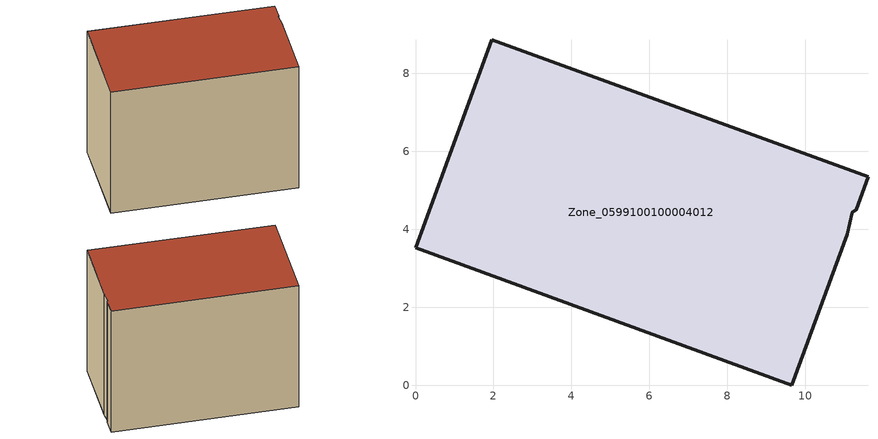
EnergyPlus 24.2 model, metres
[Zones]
Zone_0599100100004012
 floor ground (C_G): 11.21,4.44 11.07,3.88 9.65,0 0,3.53 1.95,8.87 11.61,5.34 11.3,4.51 z0
 wall outside (C_F): 11.3,4.51 11.61,5.34 1.95,8.87 0,3.53 9.65,0 11.07,3.88 11.21,4.44 11.3,4.51 z0:7.93
 roof outside (C_R): 11.07,3.88 11.21,4.44 11.3,4.51 11.61,5.34 1.95,8.87 0,3.53 9.65,0 z7.93
[BUILDING]
Pand.0599100100004012: North Axis=0; Terrain=City; Loads Convergence Tolerance Value=0.04; Temperature Convergence Tolerance Value=0.4; Solar Distribution=FullExterior; Maximum Number of Warmup Days=25; Minimum Number of Warmup Days=1
[Site:Location]
Rotterdam.The.Hague.AP_ZH_NLD Design_Conditions: Latitude=51.96; Longitude=4.45; Time Zone=1; Elevation=-4.5
[SITE:GROUNDTEMPERATURE:BUILDINGSURFACE]
18, 18, 18, 18, 18, 18, 18, 18, 18, 18, 18, 18
[MATERIAL] Thermal Absorptance=0.9; Solar Absorptance=0.7; Visible Absorptance=0.7
Name | Roughness | Thickness | Conductivity | Density | Specific Heat
G.TI.2006-2014 | MediumSmooth | 0.15 | 0.06 | 540 | 1210
F.TI.2006-2014 | Rough | 0.3 | 0.12 | 1920 | 840
R.TI.2006-2014 | MediumRough | 0.2 | 0.08 | 1500 | 1000
[CONSTRUCTION]
C_G: G.TI.2006-2014
C_F: F.TI.2006-2014
C_R: R.TI.2006-2014
[ZONE]
Zone_0599100100004012: Type=1; Multiplier=1; Ceiling Height=Autocalculate; Volume=Autocalculate; Floor Area=autocalculate; Part of Total Floor Area=Yes
[ZONEINFILTRATION:DESIGNFLOWRATE]
Infil_Zone_0599100100004012: Zone or ZoneList or Space or SpaceList=Zone_0599100100004012; Schedule=AlwaysOn; Design Flow Rate Calculation Method=Flow/Area; Flow Rate per Floor Area=0.0015; Constant Term Coefficient=1; Temperature Term Coefficient=0; Velocity Term Coefficient=0; Velocity Squared Term Coefficient=0
[HVACTEMPLATE:ZONE:IDEALLOADSAIRSYSTEM]
Zone_0599100100004012: Maximum Heating Supply Air Temperature=50; Minimum Cooling Supply Air Temperature=13; Maximum Heating Supply Air Humidity Ratio=0.0156; Minimum Cooling Supply Air Humidity Ratio=0.0077; Heating Limit=NoLimit; Cooling Limit=NoLimit; Dehumidification Control Type=ConstantSensibleHeatRatio; Cooling Sensible Heat Ratio=0.7; Dehumidification Setpoint=60; Humidification Control Type=None; Humidification Setpoint=30; Outdoor Air Method=None; Outdoor Air Flow Rate per Person=0.00944; Outdoor Air Flow Rate per Zone Floor Area=0; Outdoor Air Flow Rate per Zone=0; Demand Controlled Ventilation Type=None; Outdoor Air Economizer Type=NoEconomizer; Heat Recovery Type=None; Sensible Heat Recovery Effectiveness=0.7; Latent Heat Recovery Effectiveness=0.65
[ZONECONTROL:THERMOSTAT]
ThermostatControl_Zone_0599100100004012: Zone or ZoneList=Zone_0599100100004012; Control Type Schedule=DualSetpointControlType; Control 1=Thermostat_Zone_0599100100004012; Temperature Difference Between Cutout And Setpoint=0
[THERMOSTATSETPOINT:DUALSETPOINT]
Thermostat_Zone_0599100100004012: Heating Setpoint Temperature Schedule=HeatingSetpoint_Zone_0599100100004012; Cooling Setpoint Temperature Schedule=CoolingSetpoint_Zone_0599100100004012
[SCHEDULE:COMPACT]
HeatingSetpoint_Zone_0599100100004012: Through: 12/31, For: AllDays, Until: 24:00, 21
CoolingSetpoint_Zone_0599100100004012: Through: 12/31, For: AllDays, Until: 24:00, 24
DualSetpointControlType: Through: 12/31, For: AllDays, Until: 24:00, 4
AlwaysOn: Through: 12/31, For: AllDays, Until: 24:00, 1
